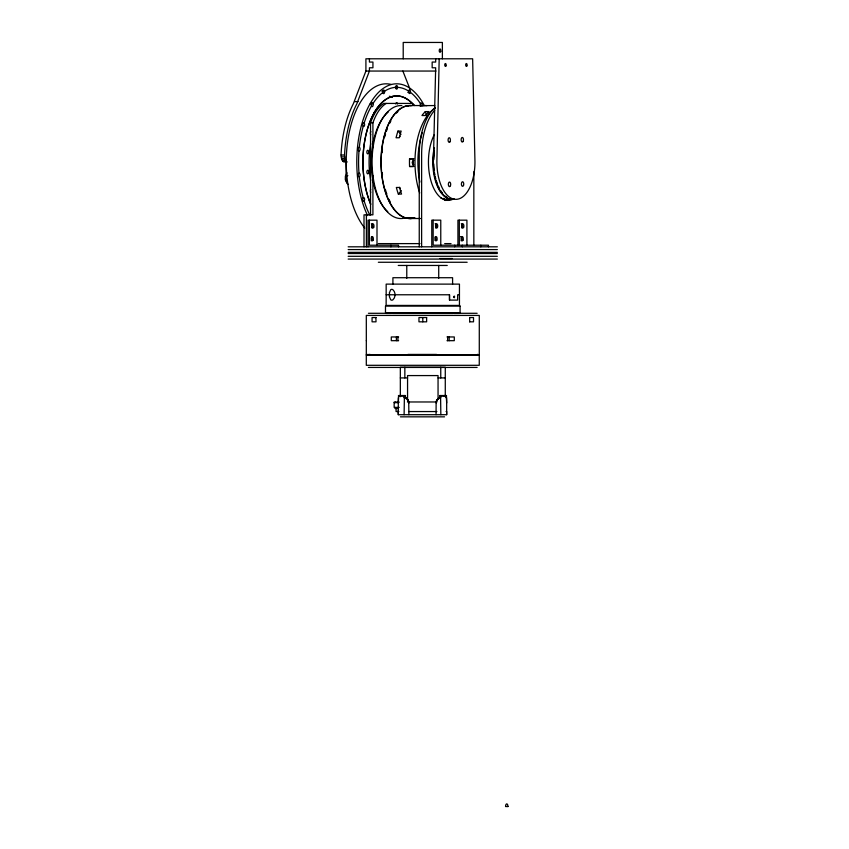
<?xml version="1.0" encoding="UTF-8"?>
<svg xmlns="http://www.w3.org/2000/svg" width="849" height="849" viewBox="0 0 849 849"><rect width="100%" height="100%" fill="white"/><g stroke="black" fill="none" stroke-linecap="round" stroke-linejoin="round"><path stroke-width="1.27" d="M364.009 246.815L364.009 214.839L372.913 214.839L372.913 175.425M366.386 246.815L366.386 214.839M368.01 246.815L368.01 220.167L376.998 220.167L376.998 245.212M369.379 220.167L369.379 245.212L398.531 245.212L398.531 246.815M370.535 214.839L370.535 122.861A49.178 25.099 -90 0 1 383.822 103.429L411.956 103.429A61.043 31.148 -90 0 1 414.471 105.552M372.913 147.832L372.913 122.861A49.178 25.099 -90 0 1 386.199 103.429M386.168 294.773L386.168 284.118L459.447 284.118L459.447 305.428L386.125 305.428L386.168 294.773L449.503 294.773L449.514 300.1M446.075 411.51L446.67 411.51L446.67 414.705L398.287 414.705L398.287 397.65M403.211 58.793L403.211 42.45L442.382 42.45L442.382 58.793M404.113 414.705L404.411 395.528M408.889 402.967L407.361 399.221L404.113 397.65L406.862 398.531L408.719 401.397L408.889 414.705M419.247 246.815L419.247 154.592A51.152 26.107 -90 0 1 435.357 107.324M421.624 246.815L421.624 154.592A51.152 26.107 -90 0 1 434.677 110.285M431.78 246.815L431.78 220.167L440.769 220.167L440.769 245.212M433.149 220.167L433.149 245.212L488.462 245.212L488.462 246.815M439.188 58.793L436.895 160.811A37.303 19.039 -90 0 0 456.284 199.335A37.303 19.039 -90 0 0 474.899 159.368L472.638 58.793L365.908 58.793L365.908 71.051L353.343 103.758A81.822 41.75 -90 0 0 341.043 155.017L341.531 158.604L342.869 161.214L343.749 161.936L347.262 161.936M440.843 414.705L440.567 395.528M446.67 414.705L446.67 397.65L445.937 397.65M449.503 294.773L449.503 300.1L457.643 300.1L457.643 294.773L459.447 294.773M457.929 245.541L457.929 220.167L466.918 220.167L466.918 245.212M459.309 245.212L459.309 220.167M473.838 245.499L473.838 171.721M433.383 160.811L435.675 67.782L432.162 67.782L432.162 62.062L435.675 62.062L435.675 58.793M358.915 150.825L359.148 150.889A1.815 0.923 -90 0 0 360.072 149.307A1.815 0.923 -90 0 0 359.392 147.323L359.148 147.259A1.815 0.923 -90 0 0 358.236 148.84A1.815 0.923 -90 0 0 358.915 150.825L358.862 152.841A74.712 38.12 -90 0 0 358.883 171.562L359.01 173.249A1.815 0.923 -90 0 0 358.236 175.255A1.815 0.923 -90 0 0 359.148 176.836L359.392 176.772A1.815 0.923 -90 0 0 360.072 174.788A1.815 0.923 -90 0 0 359.148 173.207L358.915 173.27M436.11 402.171L436.057 402.872L437.649 399.157L440.843 397.65C437.744 396.419 435.548 403.169 436.131 402.086L436.057 414.705M359.329 147.312L359.477 145.901A74.712 38.12 -90 0 1 362.693 128.273L363.213 126.257M364.147 123.126L364.338 123.413A1.815 0.923 -90 0 1 363.998 126.395A1.815 0.923 -90 0 1 362.756 124.538A1.815 0.923 -90 0 1 364.147 123.126L364.465 122.15A74.712 38.12 -90 0 1 371.427 106.114L371.491 105.987M342.869 161.214L346.381 161.214L345.044 158.604L344.556 155.017A81.822 41.75 -90 0 1 356.856 103.758L369.421 71.051L369.421 67.782L372.934 67.782L372.934 62.062L369.421 62.062L369.421 58.793M436.354 401.237L436.598 400.611M347.994 184.498A30.373 15.494 -90 0 1 346.074 180.466L346.583 174.289A5.327 2.717 -90 0 0 346.859 172.623M437.139 399.571L439.846 397.65L439.761 395.528L446.234 395.528L446.67 402.967M405.175 397.65L405.334 395.528L398.722 395.528L398.287 402.967M398.722 395.528L398.287 396.058L405.631 396.058M444.483 396.058L444.918 395.528M398.34 194.071L401.556 194.071A56.49 28.824 -90 0 1 399.55 187.47L396.345 187.47A56.49 28.824 -90 0 0 398.34 194.071L401.322 190.611M437.171 399.699L437.649 399.157M444.345 396.058L444.812 395.528M382.803 92.488L382.591 92.637A74.712 38.12 -90 0 0 373.263 103.111L370.27 103.684M395.698 87.373L395.422 87.383A74.712 38.12 -90 0 0 384.841 91.045L381.891 91.257M409.526 158.848L413.198 158.848A56.48 28.824 -90 0 0 413.24 166.521L409.568 166.521A56.48 28.824 -90 0 1 409.526 158.848L413.856 158.752M409.568 166.521L413.909 166.425M365.908 71.051L435.993 71.051M394.902 87.341L397.81 87.373A74.712 38.12 -90 0 1 408.401 90.949L408.666 91.119M407.753 92.329L410.651 92.53A74.712 38.12 -90 0 1 420 102.92L420.488 103.684M354.553 101.604L358.066 101.604M410.12 105.552L422.399 105.552M434.773 105.552L423.704 105.637A56.49 28.824 -90 0 0 419.788 105.722L423.004 105.722A56.49 28.824 -90 0 1 426.92 105.637M425.328 111.601L428.989 111.601A56.48 28.824 -90 0 0 425.625 115.517L421.953 115.517A56.48 28.824 -90 0 1 425.328 111.601L426.707 116.164M370.535 122.861L372.913 122.861M397.969 131.075L401.184 131.075A56.49 28.824 -90 0 0 399.263 137.761L396.058 137.761A56.49 28.824 -90 0 1 397.969 131.075L400.993 134.407M341.043 155.017L344.556 155.017M341.171 156.874L344.683 156.874M341.531 158.604L345.044 158.604M342.115 160.079L345.628 160.079M346.042 175.679L347.878 175.679M409.855 218.522L420.435 218.511M378.346 243.61L419.968 243.61M444.685 243.61L451.021 243.61M348.164 246.815L497.344 246.815M348.164 249.585L497.344 249.585M348.164 252.355L497.344 252.355M348.164 253.522L497.344 253.522M348.164 256.302L497.344 256.302M439.994 258.531L452.39 258.531M348.164 259.072L497.344 259.072M378.346 262.267L467.152 262.267M398.245 265.461L447.253 265.461M368.445 313.292L477.138 313.292M386.189 313.419L391.41 313.419M392.609 313.419L452.952 313.419M454.162 313.419L459.383 313.419M469.582 317.558L473.519 317.558L473.519 321.824L469.582 321.824M398.606 336.957L391.293 336.957L391.293 340.682L398.606 340.682M446.988 336.957L454.289 336.957L454.289 340.682L446.988 340.682M367.585 354.436L368.233 354.436M369.082 354.436L370.111 354.436M407.902 354.436L436.588 354.436M477.329 354.436L477.976 354.436M426.792 355.285L430.188 355.285M440.153 355.285L443.358 355.285M446.5 355.285L449.546 355.285M452.485 355.285L455.329 355.285M477.414 355.285L478.051 355.285M368.434 367.437L477.127 367.437M400.335 377.922L407.562 377.922M438.052 377.922L445.279 377.922M439.485 396.058L446.67 396.058L446.203 395.528M399.21 402.076L394.159 402.076L394.159 407.403L399.21 407.403M407.414 401.97L436.917 401.97M394.159 402.606L398.659 402.606M398.425 408.465L395.008 408.465L395.008 407.403M398.871 411.51L396.069 411.553L396.069 408.465M408.698 411.553L436.917 411.553M400.41 416.838L444.536 416.838M404.188 397.661L404.729 397.757M405.801 397.863L405.27 397.65L405.928 397.937M405.758 398.107L406.384 398.436M400.601 396.058L400.134 395.528L400.473 396.058M408.061 399.879L408.39 400.505M402.872 71.051L409.94 89.018M364.147 200.937L364.55 202.211A74.712 38.12 -90 0 0 369.793 214.988M363.234 197.828L362.767 196.098A74.712 38.12 -90 0 1 359.509 178.492L359.329 176.783M408.645 401.354L408.815 402.086M408.719 401.397L408.889 402.659M408.825 401.991L408.889 402.787M346.084 161.406L346.148 171.731A7.461 3.81 -90 0 1 345.373 176.337L345.32 179.712A28.24 14.412 -90 0 0 347.612 184.084M480.842 245.212L480.842 246.815M469.677 317.558L469.677 321.824M462.302 245.212L462.302 246.815M454.693 245.212L454.693 246.815M452.591 284.118L452.591 277.719L392.907 277.719L392.907 284.118M449.195 336.957L449.195 340.682M447.646 336.957L447.646 340.682M445.279 396.685L445.279 367.267L400.335 367.267L400.335 396.685M440.758 367.267L440.758 377.922M438.721 265.461L438.721 278.345M438.052 399.327L438.052 375.576L407.562 375.576L407.562 400.643M422.791 317.558L422.791 321.824M406.777 265.461L406.777 278.345M404.846 367.267L404.846 377.922M398.287 410.767L398.287 414.705M397.937 336.957L397.937 340.682M396.387 336.957L396.387 340.682M395.22 402.076L395.22 402.606M390.922 245.212L390.922 246.815M453.769 199.25A37.303 19.039 -90 0 1 434.285 150.581M452.697 199.303A38.364 19.58 -90 0 1 430.931 180.763A38.364 19.58 -90 0 1 434.274 134.726M450.31 199.303A38.364 19.58 -90 0 1 444.961 200.396M405.96 217.662A56.48 28.824 -90 0 1 372.159 166.096A56.48 28.824 -90 0 1 401.853 105.594M387.76 211.677A54.357 27.73 -90 0 1 371.331 161.597A54.357 27.73 -90 0 1 388.184 112.057M414.853 217.662A56.48 28.824 -90 0 1 381.042 166.096A56.48 28.824 -90 0 1 410.746 105.594M411.871 217.917A55.949 28.548 -90 0 1 408.454 217.896M390.158 201.786A55.949 28.548 -90 0 1 388.98 199.366M386.857 194.124A55.949 28.548 -90 0 1 386.221 192.267M385.924 191.322A55.949 28.548 -90 0 1 385.34 189.391M382.464 174.883A55.949 28.548 -90 0 1 382.22 172.697M382.103 152.714A55.949 28.548 -90 0 1 382.432 149.435M384.756 136.869A55.949 28.548 -90 0 1 385.573 133.93M386.475 131.086A55.949 28.548 -90 0 1 387.462 128.358M389.68 123.264A55.949 28.548 -90 0 1 390.901 120.919M396.43 113.097A55.949 28.548 -90 0 1 397.948 111.569M413.845 164.876A2.292 1.167 -90 0 1 412.667 162.615A2.292 1.167 -90 0 1 413.824 160.291M412.211 161.968A2.292 1.167 -90 0 1 412.221 163.157M419.682 192.956A56.48 28.824 -90 0 1 435.357 108.025M419.852 182.079A54.357 27.73 -90 0 1 422.24 132.847M413.325 218.14A56.48 28.824 -90 0 1 381.169 163.475A56.48 28.824 -90 0 1 411.861 105.669M411.171 217.896A55.949 28.548 -90 0 1 407.69 217.864M407.011 106.295A55.949 28.548 -90 0 1 408.751 106.104M400.272 188.701A2.292 1.167 -90 0 1 399.72 187.321M399.539 137.198A2.292 1.167 -90 0 1 400.24 136.116M448.58 199.016A37.303 19.039 -90 0 1 442.902 198.815M441.788 198.379A37.303 19.039 -90 0 1 440.684 197.817M444.239 198.613A36.666 18.71 -90 0 1 443.125 198.401M454.353 199.016A37.303 19.039 -90 0 1 434.264 147.79M446.691 196.947A36.666 18.71 -90 0 1 445.619 196.215M442.594 193.254A36.666 18.71 -90 0 1 440.748 190.717M439.06 187.746A36.666 18.71 -90 0 1 438.296 186.122M437.585 184.413A36.666 18.71 -90 0 1 436.312 180.752M435.77 178.81A36.666 18.71 -90 0 1 435.282 176.815M434.858 174.756A36.666 18.71 -90 0 1 434.497 172.655M434.2 170.522A36.666 18.71 -90 0 1 433.722 163.953M433.733 159.527A36.666 18.71 -90 0 1 434.274 152.979M364.762 228.094A78.225 39.914 -90 0 1 348.599 135.553A78.225 39.914 -90 0 1 391.156 84.433M367.596 215.593A78.225 39.914 -90 0 1 368.466 106.73A78.225 39.914 -90 0 1 424.022 105.021M391.442 96.68A66.18 33.769 -90 0 1 392.482 97.041M370.673 204.238A66.18 33.769 -90 0 1 371.013 119.062A66.18 33.769 -90 0 1 413.887 105.085M421.995 105.722A1.815 0.923 -90 0 0 421.762 103.376A1.815 0.923 -90 0 0 420.542 103.536L420.404 103.907A1.815 0.923 -90 0 0 420.404 105.722M374.165 112.418A60.003 30.617 -90 0 1 374.971 111.389M375.789 110.402A60.003 30.617 -90 0 1 377.476 108.587M389.33 96.266A66.073 33.716 -90 0 1 390.381 96.489M391.431 96.786A66.073 33.716 -90 0 1 392.471 97.136M377.009 108.407A1.815 0.923 -90 0 1 375.661 109.553M370.705 180.381A54.145 27.624 -90 0 1 370.705 143.704M370.716 204.163A66.073 33.716 -90 0 1 371.055 119.136A66.073 33.716 -90 0 1 413.856 105.17M370.737 192.309A1.815 0.923 -90 0 1 370.673 189.433M370.748 134.779A1.815 0.923 -90 0 1 370.854 131.648M395.804 104.024A1.815 0.923 -90 0 1 396.695 102.687A1.815 0.923 -90 0 1 397.587 104.024M371.374 223.807A2.133 1.082 -90 0 1 372.541 225.42A2.133 1.082 -90 0 1 371.873 227.914M371.427 236.871A2.133 1.082 -90 0 1 371.968 238.993A2.133 1.082 -90 0 1 371.172 240.776M435.144 223.807A2.133 1.082 -90 0 1 436.312 225.42A2.133 1.082 -90 0 1 435.643 227.914M435.208 236.871A2.133 1.082 -90 0 1 435.208 240.554M461.294 223.807A2.133 1.082 -90 0 1 462.472 225.42A2.133 1.082 -90 0 1 461.803 227.914M460.529 236.659A2.133 1.082 -90 0 1 461.867 238.166A2.133 1.082 -90 0 1 461.092 240.776M366.301 354.967L366.301 365.303L479.261 365.303L479.261 354.967L366.301 354.967M366.322 340.682L366.312 354.755L479.282 354.755L479.282 315.425L366.312 315.425L366.322 340.682M453.759 296.853C454.682 299.962 454.926 293.987 453.759 296.853M389.436 292.703L389.436 296.853L390.72 299.793A5.434 2.887 -90 0 0 392.928 299.782C395.772 297.309 395.761 292.215 392.917 289.753A5.434 2.887 -90 0 0 390.71 289.753L389.436 292.703M408.719 90.843L408.634 91.289A1.815 0.923 -90 0 0 409.207 93.401A1.815 0.923 -90 0 0 410.354 92.552L410.438 92.117A1.815 0.923 -90 0 0 409.855 90.005A1.815 0.923 -90 0 0 408.719 90.843M440.705 51.439L440.589 51.778A1.634 0.785 -90 0 1 439.474 51.778A1.634 0.785 -90 0 1 439.474 49.465A1.634 0.785 -90 0 1 440.589 49.465L440.705 49.804A1.613 0.541 -90 0 1 440.705 51.439M363.287 197.764L363.085 198.019A1.815 0.923 -90 0 0 362.905 200.375A1.815 0.923 -90 0 0 364.072 201.043L364.274 200.788A1.815 0.923 -90 0 0 364.454 198.422A1.815 0.923 -90 0 0 363.287 197.764M460.084 306.065L385.488 306.065L385.488 312.782L460.084 312.782L460.084 306.065M376.011 317.558L372.074 317.558L372.074 321.824L376.011 321.824L375.905 317.558M426.633 317.558L418.96 317.558L418.96 321.824L426.633 321.824L426.633 317.558M507.957 806.55L505.569 806.55A2.664 1.189 -90 0 1 506.757 803.886A2.664 1.189 -90 0 1 507.957 806.55M372.987 103.907L372.849 103.536A1.815 0.923 -90 0 0 371.629 103.376A1.815 0.923 -90 0 0 371.395 105.722L371.533 106.093A1.815 0.923 -90 0 0 372.753 106.252A1.815 0.923 -90 0 0 372.987 103.907M384.555 91.374L384.459 90.939A1.815 0.923 -90 0 0 383.302 90.174A1.815 0.923 -90 0 0 382.761 92.308L382.857 92.753A1.815 0.923 -90 0 0 384.013 93.517A1.815 0.923 -90 0 0 384.555 91.374M395.719 87.797L395.687 87.33A1.815 0.923 -90 0 1 397.014 85.696A1.815 0.923 -90 0 1 397.205 88.731A1.815 0.923 -90 0 1 395.719 87.797M463.533 185.358A2.292 1.167 -90 0 0 462.684 181.76A2.292 1.167 -90 0 0 461.516 184.997A2.292 1.167 -90 0 0 463.533 185.358M450.469 185.687A2.292 1.167 -90 0 0 449.641 182.068A2.292 1.167 -90 0 0 448.463 185.284A2.292 1.167 -90 0 0 450.469 185.687M450.034 141.741A2.292 1.167 -90 0 0 449.62 137.867A2.292 1.167 -90 0 0 448.113 140.52A2.292 1.167 -90 0 0 450.034 141.741M463.257 141.083A2.292 1.167 -90 0 0 462.418 137.464A2.292 1.167 -90 0 0 461.24 140.679A2.292 1.167 -90 0 0 463.257 141.083M445.916 65.957A1.39 0.711 -90 0 0 445.661 63.601A1.39 0.711 -90 0 0 444.749 65.203A1.39 0.711 -90 0 0 445.916 65.957M466.854 65.957A1.39 0.711 -90 0 0 466.6 63.601A1.39 0.711 -90 0 0 465.687 65.203A1.39 0.711 -90 0 0 466.854 65.957M368.424 173.323A1.815 0.923 -90 0 0 368.01 170.288A1.815 0.923 -90 0 0 366.885 172.506A1.815 0.923 -90 0 0 368.424 173.323M368.424 153.329A1.815 0.923 -90 0 0 368.01 150.305A1.815 0.923 -90 0 0 366.885 152.523A1.815 0.923 -90 0 0 368.424 153.329M373.709 227.267A2.133 1.082 -90 0 0 373.029 223.818A2.133 1.082 -90 0 0 371.841 226.694A2.133 1.082 -90 0 0 373.709 227.267M373.029 240.225A2.133 1.082 -90 0 0 372.541 236.659A2.133 1.082 -90 0 0 371.215 239.269A2.133 1.082 -90 0 0 373.029 240.225M437.479 227.267A2.133 1.082 -90 0 0 436.8 223.818A2.133 1.082 -90 0 0 435.622 226.694A2.133 1.082 -90 0 0 437.479 227.267M436.8 240.225A2.133 1.082 -90 0 0 436.312 236.659A2.133 1.082 -90 0 0 434.985 239.269A2.133 1.082 -90 0 0 436.8 240.225M463.628 227.267A2.133 1.082 -90 0 0 462.949 223.818A2.133 1.082 -90 0 0 461.771 226.694A2.133 1.082 -90 0 0 463.628 227.267M462.96 240.225A2.133 1.082 -90 0 0 462.472 236.659A2.133 1.082 -90 0 0 461.134 239.269A2.133 1.082 -90 0 0 462.96 240.225"/></g></svg>
